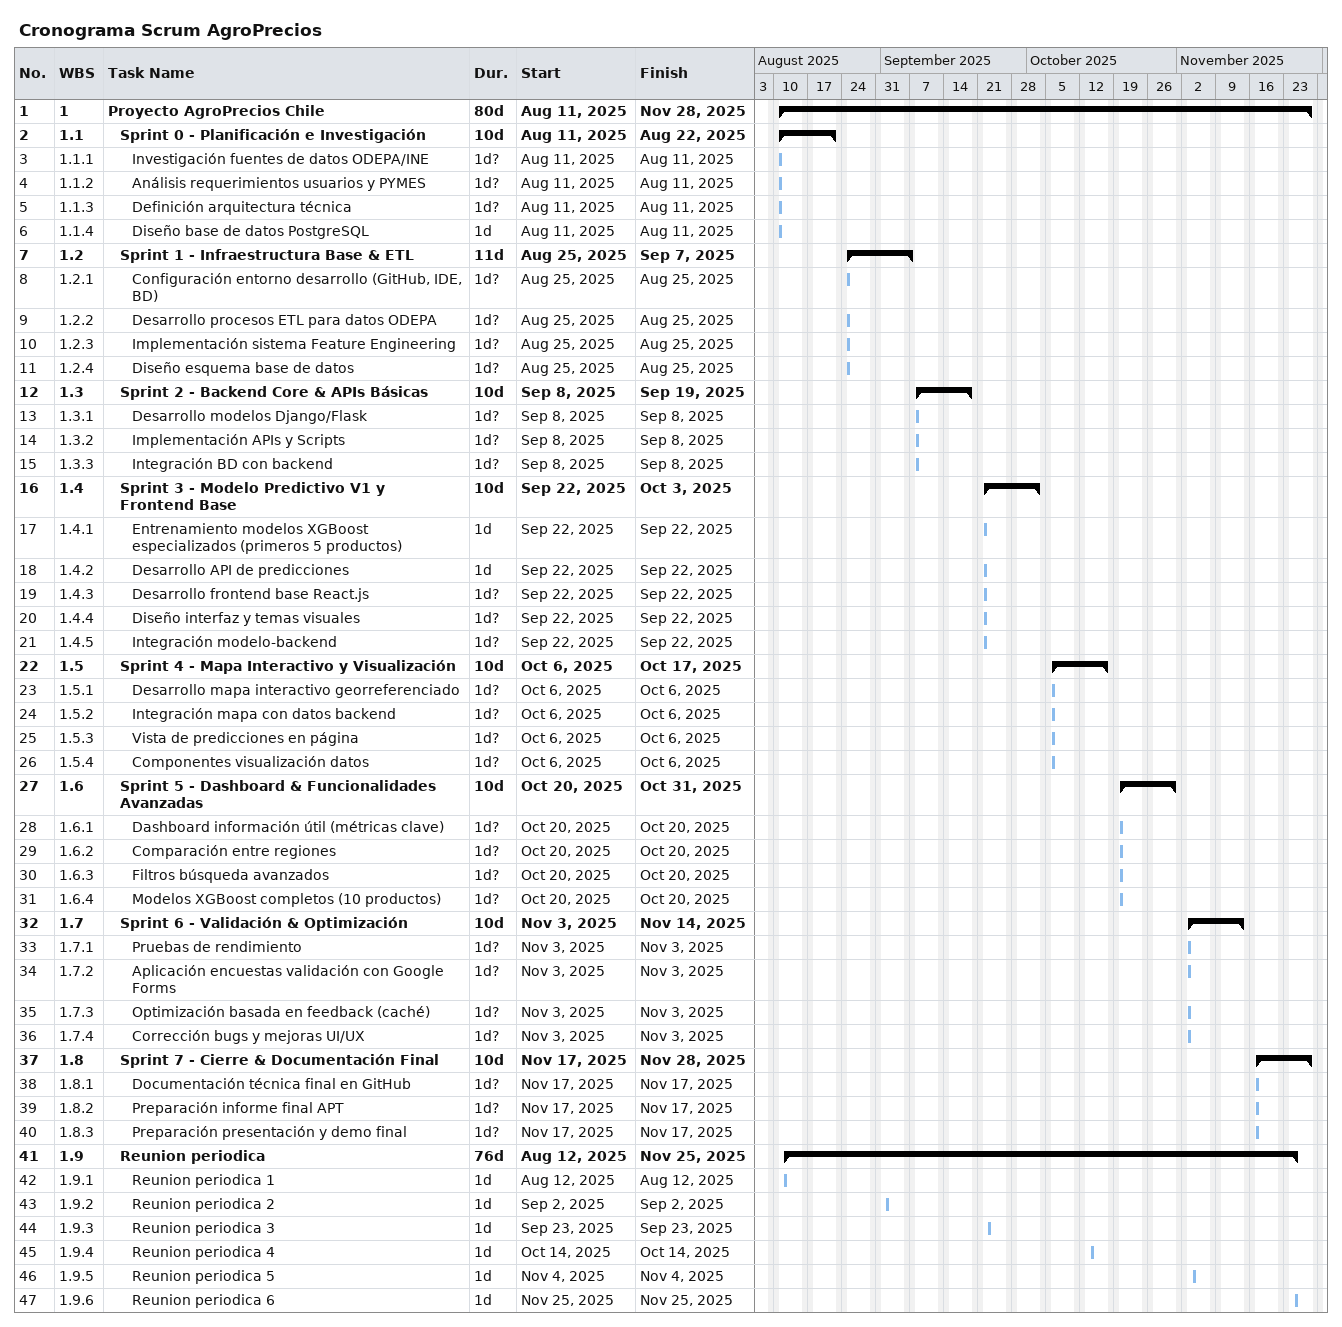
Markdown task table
Cronograma Scrum AgroPrecios

| ID | WBS | Task | Duration | Start | Finish |
|---|---|---|---|---|---|
| 1 | 1 | **Proyecto AgroPrecios Chile** | 80d | 2025-08-11 | 2025-11-28 |
| 2 | 1.1 | **Sprint 0 - Planificación e Investigación** | 10d | 2025-08-11 | 2025-08-22 |
| 3 | 1.1.1 | Investigación fuentes de datos ODEPA/INE | 1d? | 2025-08-11 | 2025-08-11 |
| 4 | 1.1.2 | Análisis requerimientos usuarios y PYMES | 1d? | 2025-08-11 | 2025-08-11 |
| 5 | 1.1.3 | Definición arquitectura técnica | 1d? | 2025-08-11 | 2025-08-11 |
| 6 | 1.1.4 | Diseño base de datos PostgreSQL | 1d | 2025-08-11 | 2025-08-11 |
| 7 | 1.2 | **Sprint 1 - Infraestructura Base & ETL** | 11d | 2025-08-25 | 2025-09-07 |
| 8 | 1.2.1 | Configuración entorno desarrollo (GitHub, IDE, BD) | 1d? | 2025-08-25 | 2025-08-25 |
| 9 | 1.2.2 | Desarrollo procesos ETL para datos ODEPA | 1d? | 2025-08-25 | 2025-08-25 |
| 10 | 1.2.3 | Implementación sistema Feature Engineering | 1d? | 2025-08-25 | 2025-08-25 |
| 11 | 1.2.4 | Diseño esquema base de datos | 1d? | 2025-08-25 | 2025-08-25 |
| 12 | 1.3 | **Sprint 2 - Backend Core & APIs Básicas** | 10d | 2025-09-08 | 2025-09-19 |
| 13 | 1.3.1 | Desarrollo modelos Django/Flask | 1d? | 2025-09-08 | 2025-09-08 |
| 14 | 1.3.2 | Implementación APIs y Scripts | 1d? | 2025-09-08 | 2025-09-08 |
| 15 | 1.3.3 | Integración BD con backend | 1d? | 2025-09-08 | 2025-09-08 |
| 16 | 1.4 | **Sprint 3 - Modelo Predictivo V1 y Frontend Base** | 10d | 2025-09-22 | 2025-10-03 |
| 17 | 1.4.1 | Entrenamiento modelos XGBoost especializados (primeros 5 productos) | 1d | 2025-09-22 | 2025-09-22 |
| 18 | 1.4.2 | Desarrollo API de predicciones | 1d | 2025-09-22 | 2025-09-22 |
| 19 | 1.4.3 | Desarrollo frontend base React.js | 1d? | 2025-09-22 | 2025-09-22 |
| 20 | 1.4.4 | Diseño interfaz y temas visuales | 1d? | 2025-09-22 | 2025-09-22 |
| 21 | 1.4.5 | Integración modelo-backend | 1d? | 2025-09-22 | 2025-09-22 |
| 22 | 1.5 | **Sprint 4 - Mapa Interactivo y Visualización** | 10d | 2025-10-06 | 2025-10-17 |
| 23 | 1.5.1 | Desarrollo mapa interactivo georreferenciado | 1d? | 2025-10-06 | 2025-10-06 |
| 24 | 1.5.2 | Integración mapa con datos backend | 1d? | 2025-10-06 | 2025-10-06 |
| 25 | 1.5.3 | Vista de predicciones en página | 1d? | 2025-10-06 | 2025-10-06 |
| 26 | 1.5.4 | Componentes visualización datos | 1d? | 2025-10-06 | 2025-10-06 |
| 27 | 1.6 | **Sprint 5 - Dashboard & Funcionalidades Avanzadas** | 10d | 2025-10-20 | 2025-10-31 |
| 28 | 1.6.1 | Dashboard información útil (métricas clave) | 1d? | 2025-10-20 | 2025-10-20 |
| 29 | 1.6.2 | Comparación entre regiones | 1d? | 2025-10-20 | 2025-10-20 |
| 30 | 1.6.3 | Filtros búsqueda avanzados | 1d? | 2025-10-20 | 2025-10-20 |
| 31 | 1.6.4 | Modelos XGBoost completos (10 productos) | 1d? | 2025-10-20 | 2025-10-20 |
| 32 | 1.7 | **Sprint 6 - Validación & Optimización** | 10d | 2025-11-03 | 2025-11-14 |
| 33 | 1.7.1 | Pruebas de rendimiento | 1d? | 2025-11-03 | 2025-11-03 |
| 34 | 1.7.2 | Aplicación encuestas validación con Google Forms | 1d? | 2025-11-03 | 2025-11-03 |
| 35 | 1.7.3 | Optimización basada en feedback (caché) | 1d? | 2025-11-03 | 2025-11-03 |
| 36 | 1.7.4 | Corrección bugs y mejoras UI/UX | 1d? | 2025-11-03 | 2025-11-03 |
| 37 | 1.8 | **Sprint 7 - Cierre & Documentación Final** | 10d | 2025-11-17 | 2025-11-28 |
| 38 | 1.8.1 | Documentación técnica final en GitHub | 1d? | 2025-11-17 | 2025-11-17 |
| 39 | 1.8.2 | Preparación informe final APT | 1d? | 2025-11-17 | 2025-11-17 |
| 40 | 1.8.3 | Preparación presentación y demo final | 1d? | 2025-11-17 | 2025-11-17 |
| 41 | 1.9 | **Reunion periodica** | 76d | 2025-08-12 | 2025-11-25 |
| 42 | 1.9.1 | Reunion periodica 1 | 1d | 2025-08-12 | 2025-08-12 |
| 43 | 1.9.2 | Reunion periodica 2 | 1d | 2025-09-02 | 2025-09-02 |
| 44 | 1.9.3 | Reunion periodica 3 | 1d | 2025-09-23 | 2025-09-23 |
| 45 | 1.9.4 | Reunion periodica 4 | 1d | 2025-10-14 | 2025-10-14 |
| 46 | 1.9.5 | Reunion periodica 5 | 1d | 2025-11-04 | 2025-11-04 |
| 47 | 1.9.6 | Reunion periodica 6 | 1d | 2025-11-25 | 2025-11-25 |
